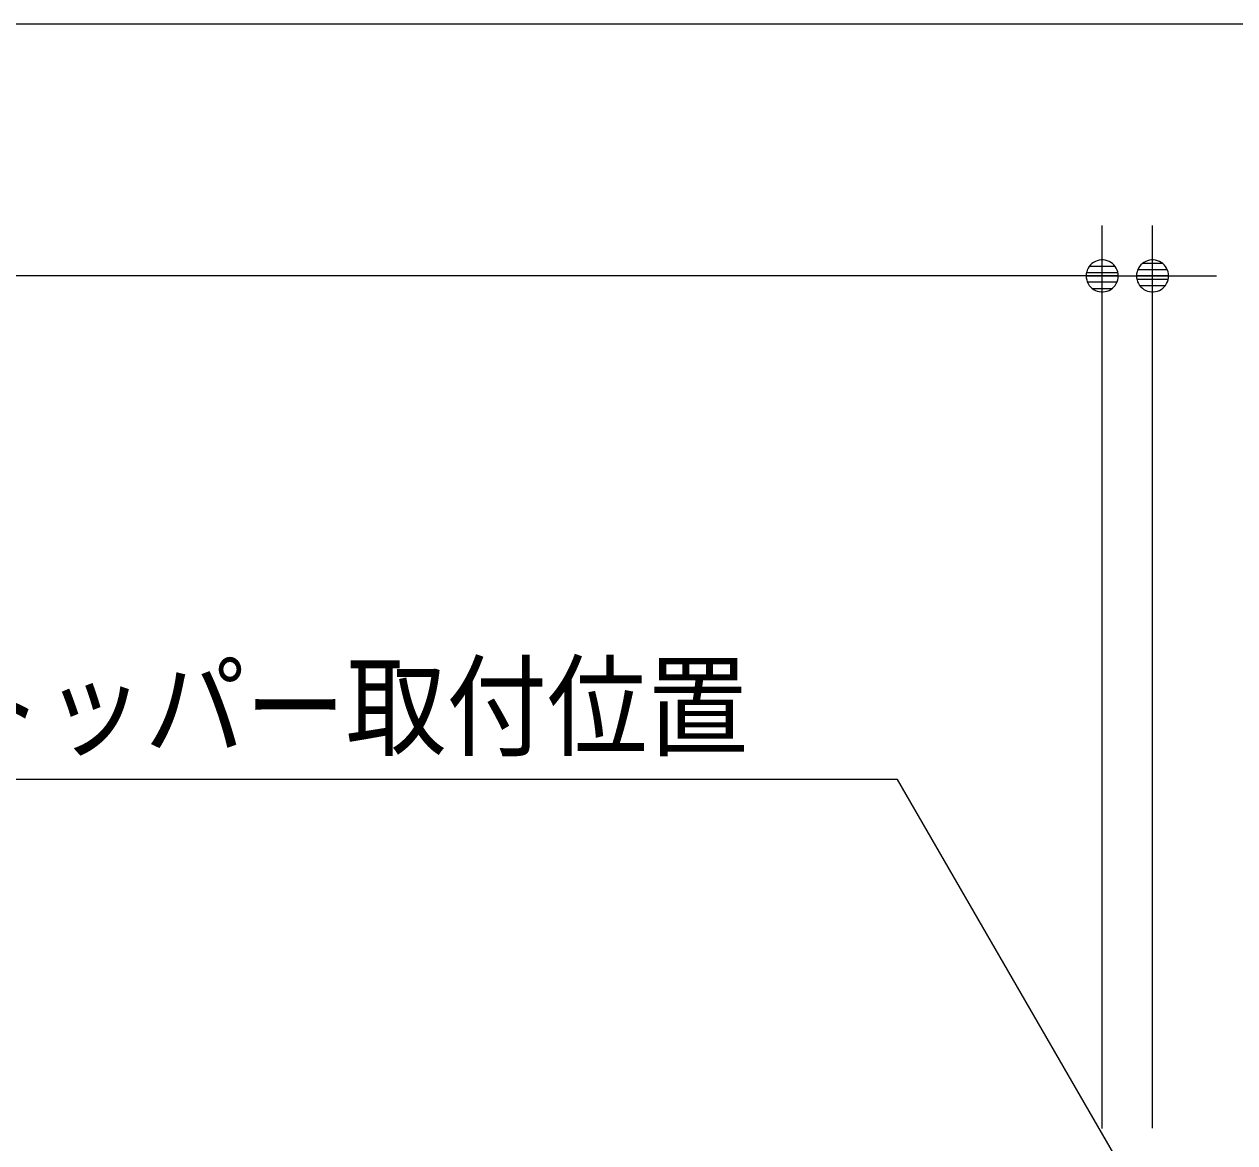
# Model space of a CAD drawing. Units: millimetres, scale not verified. Extents: x -6062 to 6062, y -3045 to 3045.
# Drawn here: x -4787.7 to -4306.8, y 355.6 to 800 of the extents above; entities that cross this region are included whole.
import ezdxf
from ezdxf.enums import TextEntityAlignment as Align

# ---------------------------------------------------------------- set-up
doc = ezdxf.new("R2010")
doc.units = ezdxf.units.MM
doc.header["$LTSCALE"] = 20
for name, color, linetype, lineweight in [('0-0_2寸法-1', 7, 'Continuous', 9), ('0-1_0', 7, 'Continuous', 9), ('0-2_2寸法-3', 7, 'Continuous', 9), ('0-5_2寸法-2', 7, 'Continuous', 9)]:
    doc.layers.add(name, color=color, linetype=linetype, lineweight=lineweight)
doc.styles.add('ＭＳ ゴシック', font='')
doc.styles.get('ＭＳ ゴシック').set_extended_font_data('MS Gothic')

# ---------------------------------------------------------------- blocks, each defined once
blk = doc.blocks.new('_Dot')
at = {"layer": '0-1_0'}
for p, q in [((-10, 0), (-20, 0)), ((9.78, 2), (-9.78, 2)), ((7.99, 6), (-7.99, 6)), ((9.16, -3.98), (-9.16, -3.98)), ((6, -7.98), (-6, -7.98))]:
    blk.add_line(p, q, dxfattribs=at)
for points in [[(10, 0), (9.92, 1.25), (9.69, 2.49), (9.3, 3.68), (8.76, 4.82), (8.09, 5.88), (7.29, 6.85), (6.37, 7.71), (5.36, 8.44), (4.26, 9.05), (3.09, 9.51), (1.87, 9.82), (0.63, 9.98), (-0.63, 9.98), (-1.87, 9.82), (-3.09, 9.51), (-4.26, 9.05), (-5.36, 8.44), (-6.37, 7.71), (-7.29, 6.85), (-8.09, 5.88), (-8.76, 4.82), (-9.3, 3.68), (-9.69, 2.49), (-9.92, 1.25), (-10, 0), (0, 0)], [(-10, 0), (-9.92, -1.25), (-9.69, -2.49), (-9.3, -3.68), (-8.76, -4.82), (-8.09, -5.88), (-7.29, -6.85), (-6.37, -7.71), (-5.36, -8.44), (-4.26, -9.05), (-3.09, -9.51), (-1.87, -9.82), (-0.63, -9.98), (0.63, -9.98), (1.87, -9.82), (3.09, -9.51), (4.26, -9.05), (5.36, -8.44), (6.37, -7.71), (7.29, -6.85), (8.09, -5.88), (8.76, -4.82), (9.3, -3.68), (9.69, -2.49), (9.92, -1.25), (10, 0), (0, 0)]]:
    blk.add_lwpolyline(points, close=True, dxfattribs=at)

msp = doc.modelspace()

# ---------------------------------------------------------------- linework, layer by layer
at = {"layer": '0-0_2寸法-1'}
for p, q in [((-4271.21, 800), (-5574.79, 800)), ((-4359.5, 361.27), (-4359.5, 720)), ((-4372.21, 700), (-5574.79, 700))]:
    msp.add_line(p, q, dxfattribs=at)
at = {"layer": '0-2_2寸法-3'}
msp.add_lwpolyline([(-4349.5, 341.8), (-4440.83, 500), (-5057.62, 500)], dxfattribs=at)
at = {"layer": '0-5_2寸法-2'}
for p, q in [((-4359.5, 361.27), (-4359.5, 720)), ((-4339.5, 361.47), (-4339.5, 720)), ((-4372.21, 700), (-4384.92, 700)), ((-4359.5, 700), (-4339.5, 700)), ((-4326.79, 700), (-4314.08, 700))]:
    msp.add_line(p, q, dxfattribs=at)

# ---------------------------------------------------------------- block references
at = {"layer": '0-0_2寸法-1', "xscale": 0.6356201, "yscale": 0.6356201}
msp.add_blockref('_Dot', (-4359.5, 700), dxfattribs=at)
at = {"layer": '0-5_2寸法-2', "xscale": 0.6356201, "yscale": 0.6356201}
msp.add_blockref('_Dot', (-4359.5, 700), dxfattribs=at)
at = {"layer": '0-5_2寸法-2', "xscale": 0.6356201, "yscale": 0.6356201, "rotation": 180}
msp.add_blockref('_Dot', (-4339.5, 700), dxfattribs=at)

# ---------------------------------------------------------------- texts
at = {"layer": '0-2_2寸法-3', "style": 'ＭＳ ゴシック', "width": 0.9}
msp.add_text('スライド式ストッパー取付位置', height=32.55, dxfattribs=at).set_placement((-5059.54, 502.97), align=Align.BOTTOM_LEFT)

doc.saveas('drawing.dxf')
